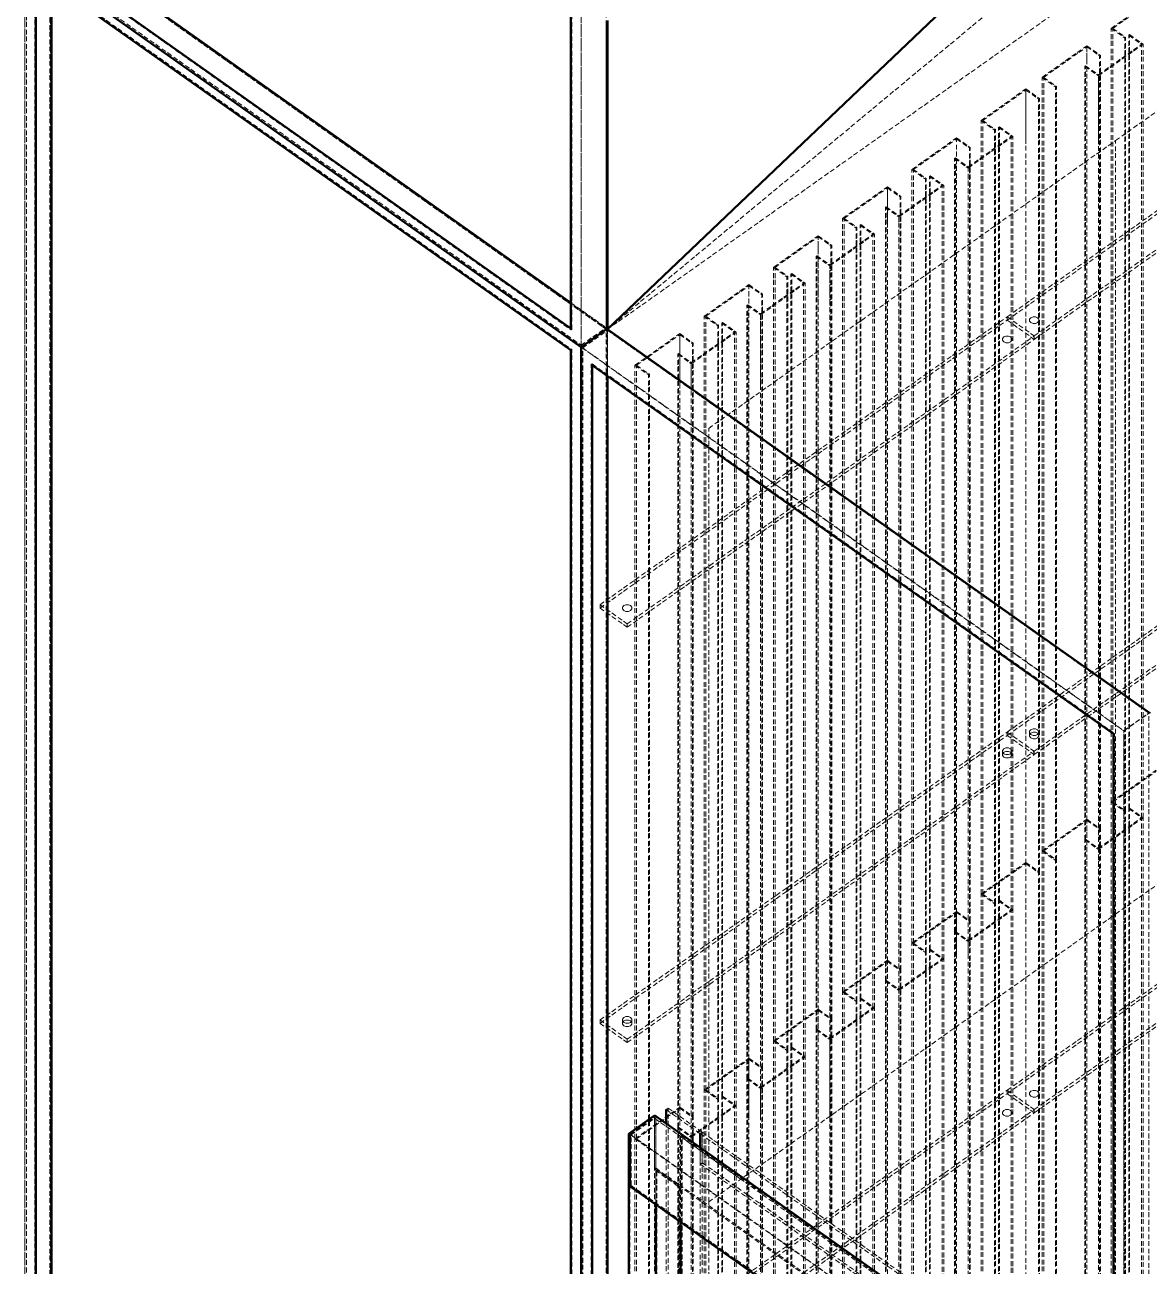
# Model space of a CAD drawing. Header units: millimetres. Extents: x 909 to 14018, y 345 to 10097.
# Drawn here: x 2348 to 3227, y 2032 to 3002 of the extents above; entities that cross this region are included whole.
import ezdxf

# ---------------------------------------------------------------- set-up
doc = ezdxf.new("R2010")
doc.units = ezdxf.units.MM
doc.linetypes.add('Hidden', pattern=[15, 5, -3, 5, -2])
for name, color, linetype, lineweight in [('Default', 7, 'Continuous', 50), ('Edges', 7, 'Hidden', 15), ('HiddenEdges', 2, 'Hidden', 15), ('HiddenSilhouettes', 2, 'Hidden', 15), ('HiddenWires', 7, 'Hidden', 15), ('Silhouettes', 7, 'Continuous', 50)]:
    doc.layers.add(name, color=color, linetype=linetype, lineweight=lineweight)

# ---------------------------------------------------------------- blocks, each defined once
blk = doc.blocks.new('Isometric')
at = {"layer": 'Edges'}
for points in [[(-666.8, -141.2), (-108.2, -536.2)], [(-46.7, -1374.9), (-19.8, -1355.9)], [(-47.8, -1374.1), (-46.7, -1374.9)], [(-46.7, -1374.9), (417.2, -1702.9)], [(26.5, -1373.9), (401.3, -1638.9)]]:
    blk.add_lwpolyline(points, dxfattribs=at)
for points in [[(-70.2, -535.7, 0), (696, 101, 0)], [(-677.4, -1834.3, 0), (-677.4, -144.3, 0)], [(-666.8, -1831.2, 0), (-666.8, -162.4, 0)], [(-97.6, -554.3, 0), (-97.6, -195.7, 0)], [(-70.7, -535.3, 0), (-70.7, -509, 0)], [(-97.6, -554.3, 0), (468.1, -954.3, 0)], [(-87, -2241.2, 0), (-87, -572.4, 0)], [(468.1, -954.3, 0), (495, -935.3, 0)], [(468.1, -2644.3, 0), (468.1, -954.3, 0)], [(-8.8, -1348.9, 0), (26.5, -1373.9, 0)], [(-46.7, -2235.1, 0), (-46.7, -1374.9, 0)], [(26.5, -1388.7, 0), (26.5, -1373.9, 0)], [(4.8, -2209.3, 0), (4.8, -1465.1, 0)]]:
    blk.add_polyline3d(points, dxfattribs=at)
at = {"layer": 'HiddenEdges'}
for points in [[(-650.5, -125.3), (-70.7, -535.3)], [(-666, -161.8), (-107.3, -556.8)], [(-70.7, -536.2), (-70.2, -535.7)], [(-70.7, -536.2), (495, -936.2)], [(-95.9, -555.2), (468.1, -954)], [(-108.2, -557.4), (-107.3, -556.8)], [(-86.1, -571.8), (458.3, -956.8)], [(468.1, -954), (494.1, -935.6)], [(457.5, -957.4), (458.3, -956.8)], [(-45.5, -1375.3), (-20.9, -1357.9)], [(-45.5, -1375.3), (418.3, -1703.3)], [(7.9, -1375.5), (418, -1665.5)], [(26.5, -1373.9), (28.6, -1372.4)], [(-20.9, -1410.5), (-19.8, -1409.7)], [(26.5, -1405.7), (28.6, -1404.2)], [(28.6, -1404.2), (403.4, -1669.2)], [(-45.5, -1427.9), (418.3, -1755.9)]]:
    blk.add_lwpolyline(points, dxfattribs=at)
for points in [[(-70.7, -536.2, 0), (1697.1, 713.8, 0)], [(-651.4, -1813.9, 0), (-651.4, -125.6, 0)], [(-649.7, -1815.6, 0), (-649.7, -125.6, 0)], [(-649.7, -126.8, 0), (-71.6, -535.6, 0)], [(-677.4, -1832.3, 0), (-677.4, -144, 0)], [(-675.7, -145.2, 0), (-97.6, -554, 0)], [(-71.6, -533.9, 0), (-71.6, -174.9, 0)], [(-97.6, -552.3, 0), (-97.6, -193.3, 0)], [(-107.3, -535.6, 0), (-107.3, -196.2, 0)], [(469.2, -1038.3, 0), (469.2, -232.2, 0)], [(474.1, -1034.8, 0), (474.1, -228.7, 0)], [(429.6, -254.5, 0), (429.6, -240.2, 0)], [(429.6, -1047.5, 0), (429.6, -241.4, 0)], [(442.9, -1056.9, 0), (442.9, -250.8, 0)], [(428.3, -1067.2, 0), (428.3, -261.1, 0)], [(441.6, -339.4, 0), (441.6, -270.5, 0)], [(397, -1089.3, 0), (397, -283.2, 0)], [(441.6, -1077.8, 0), (441.6, -271.7, 0)], [(365.9, -339.4, 0), (365.9, -285.2, 0)], [(365.9, -1092.5, 0), (365.9, -286.4, 0)], [(379.2, -1101.9, 0), (379.2, -295.8, 0)], [(293.8, -339.4, 0), (293.8, -336.2, 0)], [(333.4, -1134.3, 0), (333.4, -328.2, 0)], [(338.4, -1130.8, 0), (338.4, -324.7, 0)], [(293.8, -1143.5, 0), (293.8, -337.4, 0)], [(307.1, -1152.9, 0), (307.1, -346.8, 0)], [(292.5, -1163.2, 0), (292.5, -357.1, 0)], [(305.8, -424.2, 0), (305.8, -366.5, 0)], [(305.8, -1173.8, 0), (305.8, -367.7, 0)], [(221.7, -424.2, 0), (221.7, -387.2, 0)], [(261.3, -1185.3, 0), (261.3, -379.2, 0)], [(266.2, -1181.8, 0), (266.2, -375.7, 0)], [(221.7, -1194.5, 0), (221.7, -388.4, 0)], [(235, -1203.9, 0), (235, -397.8, 0)], [(220.4, -1214.2, 0), (220.4, -408.1, 0)], [(194.1, -1232.8, 0), (194.1, -426.7, 0)], [(233.7, -424.2, 0), (233.7, -417.5, 0)], [(233.7, -1224.8, 0), (233.7, -418.7, 0)], [(149.6, -509, 0), (149.6, -438.2, 0)], [(149.6, -1245.5, 0), (149.6, -439.4, 0)], [(189.2, -1236.3, 0), (189.2, -430.2, 0)], [(162.8, -1254.9, 0), (162.8, -448.8, 0)], [(148.3, -1265.2, 0), (148.3, -459.1, 0)], [(122, -1283.8, 0), (122, -477.7, 0)], [(161.6, -509, 0), (161.6, -468.5, 0)], [(161.6, -1275.8, 0), (161.6, -469.7, 0)], [(77.4, -509, 0), (77.4, -489.2, 0)], [(77.4, -1296.5, 0), (77.4, -490.4, 0)], [(117, -1287.3, 0), (117, -481.2, 0)], [(90.7, -1305.9, 0), (90.7, -499.8, 0)], [(76.2, -1316.2, 0), (76.2, -510.1, 0)], [(49.9, -1334.8, 0), (49.9, -528.7, 0)], [(89.4, -593.9, 0), (89.4, -519.5, 0)], [(89.4, -1326.8, 0), (89.4, -520.7, 0)], [(-97.6, -554, 0), (-71.6, -535.6, 0)], [(-71.6, -2223.9, 0), (-71.6, -535.6, 0)], [(-70.7, -536.2, 0), (-70.7, -535.3, 0)], [(-69.9, -536.8, 0), (494.1, -935.6, 0)], [(5.3, -593.9, 0), (5.3, -540.2, 0)], [(5.3, -1347.5, 0), (5.3, -541.4, 0)], [(44.9, -1338.3, 0), (44.9, -532.2, 0)], [(-97.6, -2242.3, 0), (-97.6, -554, 0)], [(18.6, -1356.9, 0), (18.6, -550.8, 0)], [(-107.3, -2225.6, 0), (-107.3, -556.8, 0)], [(4, -1367.2, 0), (4, -561.1, 0)], [(17.3, -593.9, 0), (17.3, -570.5, 0)], [(17.3, -1377.8, 0), (17.3, -571.7, 0)], [(-27.2, -1389.3, 0), (-27.2, -583.2, 0)], [(-49.5, -846.2, 0), (-49.5, -842.7, 0)], [(494.1, -2623.9, 0), (494.1, -935.6, 0)], [(346.5, -959, 0), (346.5, -955.5, 0)], [(458.3, -2625.6, 0), (458.3, -956.8, 0)], [(468.1, -2642.3, 0), (468.1, -954, 0)], [(474.1, -1840.9, 0), (474.1, -1034.8, 0)], [(429.6, -1102.9, 0), (429.6, -1046.3, 0)], [(429.6, -1853.6, 0), (429.6, -1047.5, 0)], [(469.2, -1844.4, 0), (469.2, -1038.3, 0)], [(442.9, -1863, 0), (442.9, -1056.9, 0)], [(428.3, -1873.3, 0), (428.3, -1067.2, 0)], [(441.6, -1102.9, 0), (441.6, -1076.6, 0)], [(441.6, -1883.9, 0), (441.6, -1077.8, 0)], [(365.9, -1102.9, 0), (365.9, -1091.3, 0)], [(365.9, -1898.6, 0), (365.9, -1092.5, 0)], [(397, -1895.4, 0), (397, -1089.3, 0)], [(379.2, -1908, 0), (379.2, -1101.9, 0)], [(333.4, -1940.4, 0), (333.4, -1134.3, 0)], [(338.4, -1936.9, 0), (338.4, -1130.8, 0)], [(293.8, -1187.7, 0), (293.8, -1142.3, 0)], [(293.8, -1949.6, 0), (293.8, -1143.5, 0)], [(292.5, -1969.3, 0), (292.5, -1163.2, 0)], [(307.1, -1959, 0), (307.1, -1152.9, 0)], [(305.8, -1187.7, 0), (305.8, -1172.6, 0)], [(305.8, -1979.9, 0), (305.8, -1173.8, 0)], [(261.3, -1991.4, 0), (261.3, -1185.3, 0)], [(266.2, -1987.9, 0), (266.2, -1181.8, 0)], [(221.7, -1272.6, 0), (221.7, -1193.3, 0)], [(221.7, -2000.6, 0), (221.7, -1194.5, 0)], [(220.4, -2020.3, 0), (220.4, -1214.2, 0)], [(235, -2010, 0), (235, -1203.9, 0)], [(233.7, -1272.6, 0), (233.7, -1223.6, 0)], [(233.7, -2030.9, 0), (233.7, -1224.8, 0)], [(189.2, -2042.4, 0), (189.2, -1236.3, 0)], [(194.1, -2038.9, 0), (194.1, -1232.8, 0)], [(149.6, -1272.6, 0), (149.6, -1244.3, 0)], [(149.6, -2051.6, 0), (149.6, -1245.5, 0)], [(148.3, -2071.3, 0), (148.3, -1265.2, 0)], [(162.8, -2061, 0), (162.8, -1254.9, 0)], [(-49.5, -1279, 0), (-49.5, -1275.5, 0)], [(161.6, -1357.4, 0), (161.6, -1274.6, 0)], [(161.6, -2081.9, 0), (161.6, -1275.8, 0)], [(117, -2093.4, 0), (117, -1287.3, 0)], [(122, -2089.9, 0), (122, -1283.8, 0)], [(77.4, -1357.4, 0), (77.4, -1295.3, 0)], [(77.4, -2102.6, 0), (77.4, -1296.5, 0)], [(90.7, -2112, 0), (90.7, -1305.9, 0)], [(76.2, -2122.3, 0), (76.2, -1316.2, 0)], [(89.4, -1357.4, 0), (89.4, -1325.6, 0)], [(89.4, -2132.9, 0), (89.4, -1326.8, 0)], [(44.9, -2144.4, 0), (44.9, -1338.3, 0)], [(49.9, -2140.9, 0), (49.9, -1334.8, 0)], [(-20.9, -2215.3, 0), (-20.9, -1355.1, 0)], [(-19.8, -1409.7, 0), (-19.8, -1355.9, 0)], [(-6.7, -2213.6, 0), (-6.7, -1347.4, 0)], [(5.3, -1357.4, 0), (5.3, -1346.3, 0)], [(5.3, -2153.6, 0), (5.3, -1347.5, 0)], [(18.6, -2163, 0), (18.6, -1356.9, 0)], [(374.8, -1352.3, 0), (374.8, -1348.8, 0)], [(4, -2173.3, 0), (4, -1367.2, 0)], [(-45.5, -1427.9, 0), (-45.5, -1375.3, 0)], [(5.9, -1376.9, 0), (362.4, -1628.9, 0)], [(7.1, -2210.4, 0), (7.1, -1376.1, 0)], [(17.3, -1442.2, 0), (17.3, -1376.6, 0)], [(17.3, -2183.9, 0), (17.3, -1377.8, 0)], [(28.6, -1404.2, 0), (28.6, -1372.4, 0)], [(-27.2, -2195.4, 0), (-27.2, -1389.3, 0)], [(26.5, -2240.1, 0), (26.5, -1388.7, 0)], [(-19.8, -1409.7, 0), (444.1, -1737.7, 0)], [(-19.8, -1412.4, 0), (4.8, -1429.8, 0)], [(-18.7, -2191.1, 0), (-18.7, -1411.6, 0)], [(-46.7, -1428.7, 0), (-45.5, -1427.9, 0)], [(4.8, -1429.8, 0), (5.9, -1429, 0)], [(4.8, -1465.1, 0), (4.8, -1429.8, 0)]]:
    blk.add_polyline3d(points, dxfattribs=at)
at = {"layer": 'HiddenSilhouettes'}
for points in [[(-650.5, -126.2), (-70.7, -536.2)], [(-649.7, -125.6), (-69.9, -535.6)], [(455, -222.2), (501.7, -189.2)], [(456.7, -222.2), (501.7, -190.4)], [(455, -222.2), (469.2, -232.2)], [(456.7, -222.2), (470, -231.6)], [(473.3, -229.3), (486.6, -238.7)], [(474.1, -228.7), (488.3, -238.7)], [(384.6, -273.2), (429.6, -241.4)], [(429.6, -241.4), (442.9, -250.8)], [(441.6, -270.5), (486.6, -238.7)], [(441.6, -271.7), (488.3, -238.7)], [(442.9, -250.8), (443.7, -250.2)], [(427.4, -261.7), (441.6, -271.7)], [(428.3, -261.1), (441.6, -270.5)], [(384.6, -273.2), (397.9, -282.6)], [(397, -283.2), (397.9, -282.6)], [(321, -318.2), (365.9, -286.4)], [(365.9, -286.4), (379.2, -295.8)], [(379.2, -295.8), (380.1, -295.2)], [(321, -318.2), (334.2, -327.6)], [(293.8, -336.2), (307.9, -346.2)], [(333.4, -328.2), (334.2, -327.6)], [(337.5, -325.3), (350.8, -334.7)], [(338.4, -324.7), (352.5, -334.7)], [(248.8, -369.2), (293.8, -337.4)], [(293.8, -337.4), (307.1, -346.8)], [(307.1, -346.8), (307.9, -346.2)], [(291.7, -357.7), (292.5, -357.1)], [(291.7, -357.7), (305.8, -367.7)], [(248.8, -369.2), (262.1, -378.6)], [(221.7, -387.2), (235.8, -397.2)], [(233.7, -417.5), (278.7, -385.7)], [(261.3, -379.2), (262.1, -378.6)], [(265.4, -376.3), (266.2, -375.7)], [(265.4, -376.3), (278.7, -385.7)], [(266.2, -375.7), (280.4, -385.7)], [(176.7, -420.2), (221.7, -388.4)], [(221.7, -388.4), (235, -397.8)], [(235, -397.8), (235.8, -397.2)], [(219.6, -408.7), (220.4, -408.1)], [(219.6, -408.7), (233.7, -418.7)], [(220.4, -408.1), (233.7, -417.5)], [(176.7, -420.2), (190, -429.6)], [(194.1, -426.7), (208.2, -436.7)], [(102.9, -471.2), (149.6, -438.2)], [(104.6, -471.2), (149.6, -439.4)], [(149.6, -439.4), (162.8, -448.8)], [(189.2, -430.2), (190, -429.6)], [(193.3, -427.3), (206.5, -436.7)], [(147.4, -459.7), (161.6, -469.7)], [(148.3, -459.1), (161.6, -468.5)], [(102.9, -471.2), (117, -481.2)], [(104.6, -471.2), (117.9, -480.6)], [(30.8, -522.2), (77.4, -489.2)], [(32.5, -522.2), (77.4, -490.4)], [(77.4, -489.2), (91.6, -499.2)], [(89.4, -519.5), (134.4, -487.7)], [(90.7, -499.8), (91.6, -499.2)], [(-108.2, -508), (-71.6, -533.9)], [(76.2, -510.1), (89.4, -519.5)], [(-77.8, -822.7), (346.5, -522.7)], [(-77.8, -826.2), (346.5, -526.2)], [(30.8, -522.2), (44.9, -532.2)], [(49, -529.3), (62.3, -538.7)], [(-108.2, -536.2), (-107.3, -535.6)], [(-97.6, -552.3), (-71.6, -533.9)], [(-70.7, -536.2), (-69.9, -535.6)], [(-70.7, -536.2), (-70.2, -535.7)], [(-69.9, -535.6), (495.8, -935.6)], [(-41.4, -573.2), (5.3, -540.2)], [(-39.7, -573.2), (5.3, -541.4)], [(5.3, -540.2), (19.4, -550.2)], [(5.3, -541.4), (18.6, -550.8)], [(17.3, -570.5), (62.3, -538.7)], [(17.3, -571.7), (64, -538.7)], [(-87, -572.4), (-86.1, -571.8)], [(346.5, -955.5), (770.7, -655.5)], [(346.5, -959), (770.7, -659)], [(374.8, -975.5), (799, -675.5)], [(374.8, -979), (799, -679)], [(-77.8, -822.7), (-49.5, -842.7)], [(-77.8, -826.2), (-49.5, -846.2)], [(-77.8, -1255.5), (346.5, -955.5)], [(369.9, -958.1), (371.2, -956.5), (373.5, -955.6), (376.1, -955.6), (378.3, -956.5), (379.6, -958.1), (379.6, -959.9), (378.3, -961.5), (376.1, -962.4), (373.5, -962.4), (371.2, -961.5), (369.9, -959.9)], [(341.7, -978.1), (342.9, -976.5), (345.2, -975.6), (347.8, -975.6), (350, -976.5), (351.3, -978.1), (351.3, -979.9), (350, -981.5), (347.8, -982.4), (345.2, -982.4), (342.9, -981.5), (341.7, -979.9)], [(456.7, -1028.3), (501.7, -996.5)], [(346.5, -1328.8), (770.7, -1028.8)], [(455, -1028.3), (469.2, -1038.3)], [(474.1, -1034.8), (488.3, -1044.8)], [(382.9, -1079.3), (429.6, -1046.3)], [(384.6, -1079.3), (429.6, -1047.5)], [(429.6, -1046.3), (443.7, -1056.3)], [(441.6, -1076.6), (486.6, -1044.8)], [(469.2, -1038.3), (470, -1037.7)], [(473.3, -1035.4), (486.6, -1044.8)], [(374.8, -1352.3), (799, -1052.3)], [(442.9, -1056.9), (443.7, -1056.3)], [(427.4, -1067.8), (428.3, -1067.2)], [(427.4, -1067.8), (441.6, -1077.8)], [(382.9, -1079.3), (397, -1089.3)], [(384.6, -1079.3), (397.9, -1088.7)], [(321, -1124.3), (365.9, -1092.5)], [(365.9, -1091.3), (380.1, -1101.3)], [(365.9, -1092.5), (379.2, -1101.9)], [(397, -1089.3), (397.9, -1088.7)], [(379.2, -1101.9), (380.1, -1101.3)], [(319.3, -1124.3), (333.4, -1134.3)], [(321, -1124.3), (334.2, -1133.7)], [(333.4, -1134.3), (334.2, -1133.7)], [(337.5, -1131.4), (338.4, -1130.8)], [(337.5, -1131.4), (350.8, -1140.8)], [(338.4, -1130.8), (352.5, -1140.8)], [(247.1, -1175.3), (293.8, -1142.3)], [(248.8, -1175.3), (293.8, -1143.5)], [(293.8, -1142.3), (307.9, -1152.3)], [(291.7, -1163.8), (305.8, -1173.8)], [(292.5, -1163.2), (305.8, -1172.6)], [(307.1, -1152.9), (307.9, -1152.3)], [(247.1, -1175.3), (261.3, -1185.3)], [(265.4, -1182.4), (266.2, -1181.8)], [(265.4, -1182.4), (278.7, -1191.8)], [(266.2, -1181.8), (280.4, -1191.8)], [(175, -1226.3), (221.7, -1193.3)], [(221.7, -1193.3), (235.8, -1203.3)], [(233.7, -1224.8), (280.4, -1191.8)], [(219.6, -1214.8), (220.4, -1214.2)], [(219.6, -1214.8), (233.7, -1224.8)], [(220.4, -1214.2), (233.7, -1223.6)], [(235, -1203.9), (235.8, -1203.3)], [(176.7, -1226.3), (190, -1235.7)], [(189.2, -1236.3), (190, -1235.7)], [(193.3, -1233.4), (194.1, -1232.8)], [(193.3, -1233.4), (206.5, -1242.8)], [(194.1, -1232.8), (208.2, -1242.8)], [(104.6, -1277.3), (149.6, -1245.5)], [(149.6, -1244.3), (163.7, -1254.3)], [(161.6, -1274.6), (206.5, -1242.8)], [(-77.8, -1255.5), (-49.5, -1275.5)], [(-77.8, -1259), (-49.5, -1279)], [(-54.3, -1258.1), (-53, -1256.5), (-50.8, -1255.6), (-48.2, -1255.6), (-46, -1256.5), (-44.7, -1258.1), (-44.7, -1259.9), (-46, -1261.5), (-48.2, -1262.4), (-50.8, -1262.4), (-53, -1261.5), (-54.3, -1259.9)], [(147.4, -1265.8), (161.6, -1275.8)], [(102.9, -1277.3), (117, -1287.3)], [(121.1, -1284.4), (122, -1283.8)], [(121.1, -1284.4), (134.4, -1293.8)], [(30.8, -1328.3), (77.4, -1295.3)], [(32.5, -1328.3), (77.4, -1296.5)], [(77.4, -1295.3), (91.6, -1305.3)], [(77.4, -1296.5), (90.7, -1305.9)], [(89.4, -1325.6), (134.4, -1293.8)], [(75.3, -1316.8), (76.2, -1316.2)], [(-77.8, -1628.8), (346.5, -1328.8)], [(-77.8, -1632.3), (346.5, -1332.3)], [(30.8, -1328.3), (44.9, -1338.3)], [(32.5, -1328.3), (45.7, -1337.7)], [(346.5, -1332.3), (374.8, -1352.3)], [(17.3, -1376.6), (62.3, -1344.8)], [(17.3, -1377.8), (64, -1344.8)], [(49.9, -1334.8), (64, -1344.8)], [(-41.4, -1379.3), (5.3, -1346.3)], [(-39.7, -1379.3), (5.3, -1347.5)], [(-20.9, -1357.9), (72.5, -1423.9)], [(-8.8, -1348.9), (-6.7, -1347.4)], [(5.3, -1346.3), (19.4, -1356.3)], [(5.3, -1347.5), (18.6, -1356.9)], [(3.2, -1367.8), (4, -1367.2)], [(4, -1367.2), (17.3, -1376.6)], [(-39.7, -1379.3), (-26.4, -1388.7)], [(7.1, -1376.1), (7.9, -1375.5)], [(7.1, -1376.1), (417.2, -1666.1)], [(28.6, -1372.4), (403.4, -1637.4)], [(26.5, -1405.7), (401.3, -1670.7)], [(-19.8, -1412.4), (-18.7, -1411.6)], [(-18.7, -1411.6), (5.9, -1429)]]:
    blk.add_lwpolyline(points, dxfattribs=at)
for points in [[(369.9, -954.5), (371.2, -953), (373.5, -952), (376.1, -952), (378.3, -953), (379.6, -954.5), (379.6, -956.4), (378.3, -958), (376.1, -958.9), (373.5, -958.9), (371.2, -958), (369.9, -956.4)], [(341.7, -974.5), (342.9, -973), (345.2, -972), (347.8, -972), (350, -973), (351.3, -974.5), (351.3, -976.4), (350, -978), (347.8, -978.9), (345.2, -978.9), (342.9, -978), (341.7, -976.4)], [(-54.3, -1254.5), (-53, -1253), (-50.8, -1252), (-48.2, -1252), (-46, -1253), (-44.7, -1254.5), (-44.7, -1256.4), (-46, -1258), (-48.2, -1258.9), (-50.8, -1258.9), (-53, -1258), (-54.3, -1256.4)]]:
    blk.add_lwpolyline(points, close=True, dxfattribs=at)
for points in [[(-650.5, -1815.3, 0), (-650.5, -125.3, 0)], [(-675.7, -143.5, 0), (-97.6, -552.3, 0)], [(-675.7, -1833.5, 0), (-675.7, -145.2, 0)], [(346.5, -522.7, 0), (770.7, -222.7, 0)], [(346.5, -526.2, 0), (770.7, -226.2, 0)], [(455, -1028.3, 0), (455, -222.2, 0)], [(456.7, -1028.3, 0), (456.7, -222.2, 0)], [(469.2, -232.2, 0), (470, -231.6, 0)], [(470, -1037.7, 0), (470, -231.6, 0)], [(473.3, -229.3, 0), (474.1, -228.7, 0)], [(473.3, -1035.4, 0), (473.3, -229.3, 0)], [(374.8, -542.7, 0), (799, -242.7, 0)], [(382.9, -273.2, 0), (429.6, -240.2, 0)], [(429.6, -240.2, 0), (443.7, -250.2, 0)], [(486.6, -1044.8, 0), (486.6, -238.7, 0)], [(488.3, -1044.8, 0), (488.3, -238.7, 0)], [(374.8, -546.2, 0), (799, -246.2, 0)], [(443.7, -1056.3, 0), (443.7, -250.2, 0)], [(427.4, -261.7, 0), (428.3, -261.1, 0)], [(427.4, -1067.8, 0), (427.4, -261.7, 0)], [(382.9, -1079.3, 0), (382.9, -273.2, 0)], [(382.9, -273.2, 0), (397, -283.2, 0)], [(384.6, -1079.3, 0), (384.6, -273.2, 0)], [(397.9, -1088.7, 0), (397.9, -282.6, 0)], [(319.3, -318.2, 0), (365.9, -285.2, 0)], [(365.9, -285.2, 0), (380.1, -295.2, 0)], [(380.1, -1101.3, 0), (380.1, -295.2, 0)], [(319.3, -1124.3, 0), (319.3, -318.2, 0)], [(319.3, -318.2, 0), (333.4, -328.2, 0)], [(321, -1124.3, 0), (321, -318.2, 0)], [(247.1, -369.2, 0), (293.8, -336.2, 0)], [(305.8, -366.5, 0), (350.8, -334.7, 0)], [(305.8, -367.7, 0), (352.5, -334.7, 0)], [(334.2, -1133.7, 0), (334.2, -327.6, 0)], [(337.5, -325.3, 0), (338.4, -324.7, 0)], [(337.5, -1131.4, 0), (337.5, -325.3, 0)], [(350.8, -1140.8, 0), (350.8, -334.7, 0)], [(352.5, -1140.8, 0), (352.5, -334.7, 0)], [(307.9, -1152.3, 0), (307.9, -346.2, 0)], [(291.7, -1163.8, 0), (291.7, -357.7, 0)], [(292.5, -357.1, 0), (305.8, -366.5, 0)], [(247.1, -1175.3, 0), (247.1, -369.2, 0)], [(247.1, -369.2, 0), (261.3, -379.2, 0)], [(248.8, -1175.3, 0), (248.8, -369.2, 0)], [(175, -420.2, 0), (221.7, -387.2, 0)], [(233.7, -418.7, 0), (280.4, -385.7, 0)], [(262.1, -1184.7, 0), (262.1, -378.6, 0)], [(265.4, -1182.4, 0), (265.4, -376.3, 0)], [(278.7, -1191.8, 0), (278.7, -385.7, 0)], [(280.4, -1191.8, 0), (280.4, -385.7, 0)], [(235.8, -1203.3, 0), (235.8, -397.2, 0)], [(219.6, -1214.8, 0), (219.6, -408.7, 0)], [(175, -1226.3, 0), (175, -420.2, 0)], [(175, -420.2, 0), (189.2, -430.2, 0)], [(176.7, -1226.3, 0), (176.7, -420.2, 0)], [(193.3, -427.3, 0), (194.1, -426.7, 0)], [(149.6, -438.2, 0), (163.7, -448.2, 0)], [(161.6, -468.5, 0), (206.5, -436.7, 0)], [(161.6, -469.7, 0), (208.2, -436.7, 0)], [(190, -1235.7, 0), (190, -429.6, 0)], [(193.3, -1233.4, 0), (193.3, -427.3, 0)], [(206.5, -1242.8, 0), (206.5, -436.7, 0)], [(208.2, -1242.8, 0), (208.2, -436.7, 0)], [(162.8, -448.8, 0), (163.7, -448.2, 0)], [(163.7, -1254.3, 0), (163.7, -448.2, 0)], [(147.4, -459.7, 0), (148.3, -459.1, 0)], [(147.4, -1265.8, 0), (147.4, -459.7, 0)], [(102.9, -1277.3, 0), (102.9, -471.2, 0)], [(104.6, -1277.3, 0), (104.6, -471.2, 0)], [(121.1, -478.3, 0), (122, -477.7, 0)], [(121.1, -1284.4, 0), (121.1, -478.3, 0)], [(121.1, -478.3, 0), (134.4, -487.7, 0)], [(122, -477.7, 0), (136.1, -487.7, 0)], [(77.4, -490.4, 0), (90.7, -499.8, 0)], [(89.4, -520.7, 0), (136.1, -487.7, 0)], [(117, -481.2, 0), (117.9, -480.6, 0)], [(117.9, -1286.7, 0), (117.9, -480.6, 0)], [(134.4, -1293.8, 0), (134.4, -487.7, 0)], [(136.1, -1293.8, 0), (136.1, -487.7, 0)], [(91.6, -1305.3, 0), (91.6, -499.2, 0)], [(75.3, -510.7, 0), (76.2, -510.1, 0)], [(75.3, -1316.8, 0), (75.3, -510.7, 0)], [(75.3, -510.7, 0), (89.4, -520.7, 0)], [(30.8, -1328.3, 0), (30.8, -522.2, 0)], [(32.5, -1328.3, 0), (32.5, -522.2, 0)], [(32.5, -522.2, 0), (45.7, -531.6, 0)], [(49, -529.3, 0), (49.9, -528.7, 0)], [(49, -1335.4, 0), (49, -529.3, 0)], [(49.9, -528.7, 0), (64, -538.7, 0)], [(346.5, -522.7, 0), (374.8, -542.7, 0)], [(346.5, -526.2, 0), (346.5, -522.7, 0)], [(346.5, -526.2, 0), (374.8, -546.2, 0)], [(-108.2, -535, 0), (-107.3, -535.6, 0)], [(-95.9, -555.2, 0), (-69.9, -536.8, 0)], [(-70.7, -2225.3, 0), (-70.7, -535.3, 0)], [(-69.9, -535.6, 0), (-69.9, -535.4, 0)], [(-69.9, -593.9, 0), (-69.9, -535.6, 0)], [(-69.9, -584.5, 0), (-69.9, -536.8, 0)], [(-49.5, -842.7, 0), (374.8, -542.7, 0)], [(44.9, -532.2, 0), (45.7, -531.6, 0)], [(45.7, -1337.7, 0), (45.7, -531.6, 0)], [(62.3, -1344.8, 0), (62.3, -538.7, 0)], [(64, -1344.8, 0), (64, -538.7, 0)], [(374.8, -546.2, 0), (374.8, -542.7, 0)], [(-95.9, -2243.5, 0), (-95.9, -555.2, 0)], [(-49.5, -846.2, 0), (374.8, -546.2, 0)], [(18.6, -550.8, 0), (19.4, -550.2, 0)], [(19.4, -1356.3, 0), (19.4, -550.2, 0)], [(3.2, -561.7, 0), (4, -561.1, 0)], [(3.2, -1367.8, 0), (3.2, -561.7, 0)], [(3.2, -561.7, 0), (17.3, -571.7, 0)], [(4, -561.1, 0), (17.3, -570.5, 0)], [(-86.1, -573, 0), (-86.1, -571.8, 0)], [(-41.4, -1379.3, 0), (-41.4, -573.2, 0)], [(-41.4, -573.2, 0), (-27.2, -583.2, 0)], [(-39.7, -1379.3, 0), (-39.7, -573.2, 0)], [(-39.7, -573.2, 0), (-26.4, -582.6, 0)], [(-27.2, -583.2, 0), (-26.4, -582.6, 0)], [(-26.4, -1388.7, 0), (-26.4, -582.6, 0)], [(-77.8, -826.2, 0), (-77.8, -822.7, 0)], [(346.5, -955.5, 0), (374.8, -975.5, 0)], [(369.9, -959.9, 0), (369.9, -956.4, 0)], [(379.6, -958.1, 0), (379.6, -954.5, 0)], [(-77.8, -1259, 0), (346.5, -959, 0)], [(346.5, -959, 0), (374.8, -979, 0)], [(-49.5, -1275.5, 0), (374.8, -975.5, 0)], [(-49.5, -1279, 0), (374.8, -979, 0)], [(341.7, -979.9, 0), (341.7, -976.4, 0)], [(351.3, -978.1, 0), (351.3, -974.5, 0)], [(374.8, -979, 0), (374.8, -975.5, 0)], [(455, -1028.3, 0), (501.7, -995.3, 0)], [(346.5, -1332.3, 0), (770.7, -1032.3, 0)], [(455, -1834.4, 0), (455, -1028.3, 0)], [(456.7, -1834.4, 0), (456.7, -1028.3, 0)], [(456.7, -1028.3, 0), (470, -1037.7, 0)], [(473.3, -1035.4, 0), (474.1, -1034.8, 0)], [(429.6, -1047.5, 0), (442.9, -1056.9, 0)], [(441.6, -1077.8, 0), (488.3, -1044.8, 0)], [(470, -1843.8, 0), (470, -1037.7, 0)], [(473.3, -1841.5, 0), (473.3, -1035.4, 0)], [(486.6, -1850.9, 0), (486.6, -1044.8, 0)], [(488.3, -1850.9, 0), (488.3, -1044.8, 0)], [(374.8, -1348.8, 0), (799, -1048.8, 0)], [(443.7, -1862.4, 0), (443.7, -1056.3, 0)], [(427.4, -1873.9, 0), (427.4, -1067.8, 0)], [(428.3, -1067.2, 0), (441.6, -1076.6, 0)], [(382.9, -1885.4, 0), (382.9, -1079.3, 0)], [(384.6, -1885.4, 0), (384.6, -1079.3, 0)], [(319.3, -1124.3, 0), (365.9, -1091.3, 0)], [(397.9, -1894.8, 0), (397.9, -1088.7, 0)], [(380.1, -1907.4, 0), (380.1, -1101.3, 0)], [(319.3, -1930.4, 0), (319.3, -1124.3, 0)], [(321, -1930.4, 0), (321, -1124.3, 0)], [(334.2, -1939.8, 0), (334.2, -1133.7, 0)], [(337.5, -1937.5, 0), (337.5, -1131.4, 0)], [(293.8, -1143.5, 0), (307.1, -1152.9, 0)], [(305.8, -1172.6, 0), (350.8, -1140.8, 0)], [(305.8, -1173.8, 0), (352.5, -1140.8, 0)], [(350.8, -1946.9, 0), (350.8, -1140.8, 0)], [(352.5, -1946.9, 0), (352.5, -1140.8, 0)], [(291.7, -1163.8, 0), (292.5, -1163.2, 0)], [(291.7, -1969.9, 0), (291.7, -1163.8, 0)], [(307.9, -1958.4, 0), (307.9, -1152.3, 0)], [(247.1, -1981.4, 0), (247.1, -1175.3, 0)], [(248.8, -1981.4, 0), (248.8, -1175.3, 0)], [(248.8, -1175.3, 0), (262.1, -1184.7, 0)], [(261.3, -1185.3, 0), (262.1, -1184.7, 0)], [(262.1, -1990.8, 0), (262.1, -1184.7, 0)], [(265.4, -1988.5, 0), (265.4, -1182.4, 0)], [(176.7, -1226.3, 0), (221.7, -1194.5, 0)], [(221.7, -1194.5, 0), (235, -1203.9, 0)], [(233.7, -1223.6, 0), (278.7, -1191.8, 0)], [(278.7, -1997.9, 0), (278.7, -1191.8, 0)], [(280.4, -1997.9, 0), (280.4, -1191.8, 0)], [(219.6, -2020.9, 0), (219.6, -1214.8, 0)], [(235.8, -2009.4, 0), (235.8, -1203.3, 0)], [(175, -2032.4, 0), (175, -1226.3, 0)], [(175, -1226.3, 0), (189.2, -1236.3, 0)], [(176.7, -2032.4, 0), (176.7, -1226.3, 0)], [(190, -2041.8, 0), (190, -1235.7, 0)], [(193.3, -2039.5, 0), (193.3, -1233.4, 0)], [(-44.7, -1258.1, 0), (-44.7, -1254.5, 0)], [(102.9, -1277.3, 0), (149.6, -1244.3, 0)], [(149.6, -1245.5, 0), (162.8, -1254.9, 0)], [(161.6, -1275.8, 0), (208.2, -1242.8, 0)], [(162.8, -1254.9, 0), (163.7, -1254.3, 0)], [(163.7, -2060.4, 0), (163.7, -1254.3, 0)], [(206.5, -2048.9, 0), (206.5, -1242.8, 0)], [(208.2, -2048.9, 0), (208.2, -1242.8, 0)], [(-77.8, -1259, 0), (-77.8, -1255.5, 0)], [(-54.3, -1259.9, 0), (-54.3, -1256.4, 0)], [(147.4, -1265.8, 0), (148.3, -1265.2, 0)], [(147.4, -2071.9, 0), (147.4, -1265.8, 0)], [(148.3, -1265.2, 0), (161.6, -1274.6, 0)], [(102.9, -2083.4, 0), (102.9, -1277.3, 0)], [(104.6, -2083.4, 0), (104.6, -1277.3, 0)], [(104.6, -1277.3, 0), (117.9, -1286.7, 0)], [(117, -1287.3, 0), (117.9, -1286.7, 0)], [(117.9, -2092.8, 0), (117.9, -1286.7, 0)], [(121.1, -2090.5, 0), (121.1, -1284.4, 0)], [(122, -1283.8, 0), (136.1, -1293.8, 0)], [(89.4, -1326.8, 0), (136.1, -1293.8, 0)], [(90.7, -1305.9, 0), (91.6, -1305.3, 0)], [(91.6, -2111.4, 0), (91.6, -1305.3, 0)], [(134.4, -2099.9, 0), (134.4, -1293.8, 0)], [(136.1, -2099.9, 0), (136.1, -1293.8, 0)], [(75.3, -2122.9, 0), (75.3, -1316.8, 0)], [(75.3, -1316.8, 0), (89.4, -1326.8, 0)], [(76.2, -1316.2, 0), (89.4, -1325.6, 0)], [(30.8, -2134.4, 0), (30.8, -1328.3, 0)], [(32.5, -2134.4, 0), (32.5, -1328.3, 0)], [(346.5, -1332.3, 0), (346.5, -1328.8, 0)], [(346.5, -1328.8, 0), (374.8, -1348.8, 0)], [(44.9, -1338.3, 0), (45.7, -1337.7, 0)], [(45.7, -2143.8, 0), (45.7, -1337.7, 0)], [(49, -1335.4, 0), (49.9, -1334.8, 0)], [(49, -2141.5, 0), (49, -1335.4, 0)], [(49, -1335.4, 0), (62.3, -1344.8, 0)], [(62.3, -2150.9, 0), (62.3, -1344.8, 0)], [(64, -2150.9, 0), (64, -1344.8, 0)], [(-49.5, -1648.8, 0), (374.8, -1348.8, 0)], [(-49.5, -1652.3, 0), (374.8, -1352.3, 0)], [(-20.9, -1410.5, 0), (-20.9, -1357.9, 0)], [(-19.8, -1442.2, 0), (-19.8, -1355.9, 0)], [(-6.7, -1347.4, 0), (28.6, -1372.4, 0)], [(18.6, -1356.9, 0), (19.4, -1356.3, 0)], [(19.4, -2162.4, 0), (19.4, -1356.3, 0)], [(-8.8, -2215.1, 0), (-8.8, -1363.7, 0)], [(3.2, -2173.9, 0), (3.2, -1367.8, 0)], [(3.2, -1367.8, 0), (17.3, -1377.8, 0)], [(-41.4, -2185.4, 0), (-41.4, -1379.3, 0)], [(-41.4, -1379.3, 0), (-27.2, -1389.3, 0)], [(-39.7, -2185.4, 0), (-39.7, -1379.3, 0)], [(5.9, -1376.9, 0), (7.1, -1376.1, 0)], [(5.9, -1465.9, 0), (5.9, -1376.9, 0)], [(7.9, -2209.8, 0), (7.9, -1375.5, 0)], [(28.6, -2238.6, 0), (28.6, -1372.4, 0)], [(-27.2, -1389.3, 0), (-26.4, -1388.7, 0)], [(-26.4, -2194.8, 0), (-26.4, -1388.7, 0)], [(26.5, -1405.7, 0), (26.5, -1388.7, 0)], [(-20.9, -1410.5, 0), (442.9, -1738.5, 0)], [(-19.8, -1447.7, 0), (-19.8, -1412.4, 0)]]:
    blk.add_polyline3d(points, dxfattribs=at)
at = {"layer": 'HiddenWires'}
for points in [[(459.6, -339), (883.9, -39)], [(35.4, -639), (459.6, -339)], [(369.9, -527.2), (369.9, -525.3)], [(371.2, -523.7), (373.5, -522.8)], [(371.2, -528.7), (373.5, -529.7)], [(373.5, -529.7), (376.1, -529.7)], [(376.1, -529.7), (378.3, -528.7)], [(379.6, -527.2), (379.6, -525.3)], [(342.9, -543.7), (345.2, -542.8)], [(347.8, -542.8), (350, -543.7)], [(341.7, -545.3), (342.9, -543.7)], [(341.7, -547.2), (341.7, -545.3)], [(341.7, -547.2), (342.9, -548.7)], [(342.9, -548.7), (345.2, -549.7)], [(345.2, -549.7), (347.8, -549.7)], [(347.8, -549.7), (350, -548.7)], [(350, -543.7), (351.3, -545.3)], [(351.3, -547.2), (351.3, -545.3)], [(-54.3, -825.3), (-53, -823.7)], [(-54.3, -827.2), (-54.3, -825.3)], [(-54.3, -827.2), (-53, -828.7)], [(-53, -823.7), (-50.8, -822.8)], [(-46, -823.7), (-44.7, -825.3)], [(-46, -828.7), (-44.7, -827.2)], [(-44.7, -827.2), (-44.7, -825.3)], [(-53, -828.7), (-50.8, -829.7)], [(-48.2, -829.7), (-46, -828.7)], [(459.6, -1145.1), (521.8, -1101.1)], [(35.4, -1445.1), (459.6, -1145.1)], [(369.9, -1331.4), (371.2, -1329.8)], [(369.9, -1333.3), (369.9, -1331.4)], [(373.5, -1328.9), (376.1, -1328.9)], [(376.1, -1328.9), (378.3, -1329.8)], [(379.6, -1333.3), (379.6, -1331.4)], [(369.9, -1333.3), (371.2, -1334.8)], [(371.2, -1334.8), (373.5, -1335.8)], [(373.5, -1335.8), (376.1, -1335.8)], [(376.1, -1335.8), (378.3, -1334.8)], [(341.7, -1351.4), (342.9, -1349.8)], [(341.7, -1353.3), (341.7, -1351.4)], [(341.7, -1353.3), (342.9, -1354.8)], [(342.9, -1349.8), (345.2, -1348.9)], [(342.9, -1354.8), (345.2, -1355.8)], [(345.2, -1348.9), (347.8, -1348.9)], [(347.8, -1348.9), (350, -1349.8)], [(350, -1349.8), (351.3, -1351.4)], [(351.3, -1353.3), (351.3, -1351.4)]]:
    blk.add_lwpolyline(points, dxfattribs=at)
for points in [[(459.6, -1145.1, 0), (459.6, -339, 0)], [(369.9, -525.3, 0), (371.2, -523.7, 0)], [(369.9, -527.2, 0), (371.2, -528.7, 0)], [(373.5, -522.8, 0), (376.1, -522.8, 0)], [(376.1, -522.8, 0), (378.3, -523.7, 0)], [(378.3, -523.7, 0), (379.6, -525.3, 0)], [(378.3, -528.7, 0), (379.6, -527.2, 0)], [(345.2, -542.8, 0), (347.8, -542.8, 0)], [(350, -548.7, 0), (351.3, -547.2, 0)], [(35.4, -1445.1, 0), (35.4, -639, 0)], [(-50.8, -822.8, 0), (-48.2, -822.8, 0)], [(-48.2, -822.8, 0), (-46, -823.7, 0)], [(-50.8, -829.7, 0), (-48.2, -829.7, 0)], [(459.6, -1951.2, 0), (459.6, -1145.1, 0)], [(371.2, -1329.8, 0), (373.5, -1328.9, 0)], [(378.3, -1329.8, 0), (379.6, -1331.4, 0)], [(378.3, -1334.8, 0), (379.6, -1333.3, 0)], [(345.2, -1355.8, 0), (347.8, -1355.8, 0)], [(347.8, -1355.8, 0), (350, -1354.8, 0)], [(350, -1354.8, 0), (351.3, -1353.3, 0)], [(35.4, -2251.2, 0), (35.4, -1445.1, 0)]]:
    blk.add_polyline3d(points, dxfattribs=at)
at = {"layer": 'Silhouettes'}
for points in [[(-70.2, -535.7), (786.8, 280.4)], [(-677.4, -144.3), (-97.6, -554.3)], [(-666.8, -162.4), (-108.2, -557.4)], [(-97.6, -554.3), (-70.7, -535.3)], [(-70.7, -535.3), (495, -935.3)], [(-87, -572.4), (457.5, -957.4)], [(-47.8, -1374.1), (-20.9, -1355.1)], [(-20.9, -1355.1), (-19.8, -1355.9)], [(-19.8, -1355.9), (444.1, -1683.9)]]:
    blk.add_lwpolyline(points, dxfattribs=at)
for points in [[(-649.7, -125.1, 0), (-108.2, -508, 0)], [(-666, -140.6, 0), (-108.2, -535, 0)], [(-666, -1830.6, 0), (-666, -163, 0)], [(-649.7, -1815.1, 0), (-649.7, -174.5, 0)], [(-108.2, -536.2, 0), (-108.2, -196.8, 0)], [(-70.7, -535.3, 0), (-70.7, -214.7, 0)], [(-69.9, -535.4, 0), (-69.9, -214.1, 0)], [(-97.6, -2244.3, 0), (-97.6, -554.3, 0)], [(-108.2, -2226.2, 0), (-108.2, -557.4, 0)], [(-86.1, -2240.6, 0), (-86.1, -573, 0)], [(-69.9, -2225.1, 0), (-69.9, -584.5, 0)], [(457.5, -2626.2, 0), (457.5, -957.4, 0)], [(-8.8, -1363.7, 0), (-8.8, -1348.9, 0)], [(-47.8, -2234.3, 0), (-47.8, -1374.1, 0)], [(-46.7, -1428.7, 0), (-46.7, -1374.9, 0)], [(26.5, -1388.7, 0), (26.5, -1373.9, 0)], [(-46.7, -1428.7, 0), (417.2, -1756.7, 0)], [(-19.8, -2191.9, 0), (-19.8, -1447.7, 0)], [(5.9, -2211.2, 0), (5.9, -1465.9, 0)]]:
    blk.add_polyline3d(points, dxfattribs=at)
blk.add_polyline3d([(-70.7, -535.3, 0)], close=True, dxfattribs=at)

msp = doc.modelspace()

# ---------------------------------------------------------------- block references
at = {"layer": 'Default', "xscale": 0.75, "yscale": 0.75, "zscale": 0.75}
msp.add_blockref('Isometric', (2856.5, 3166), dxfattribs=at)

doc.saveas('drawing.dxf')
